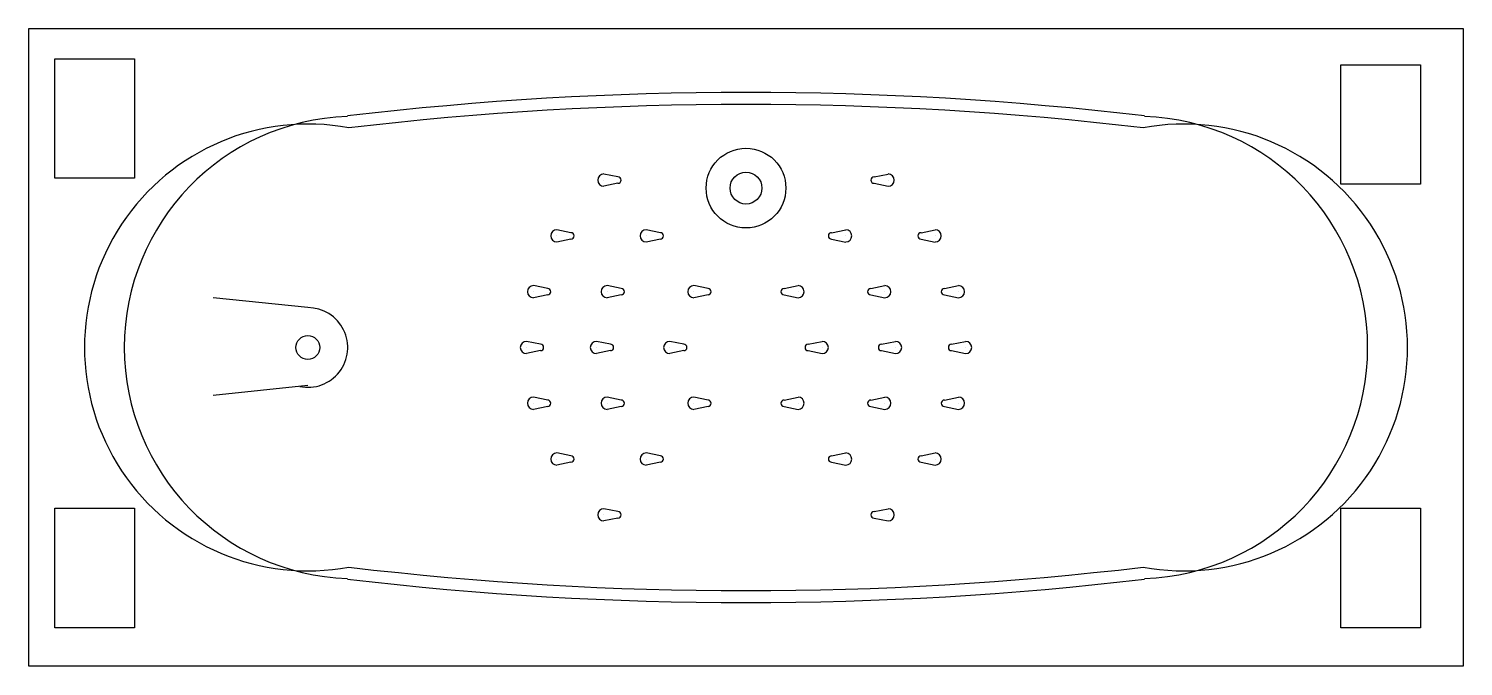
# Model space of a CAD drawing. Header units: millimetres. Extents: x 678.9 to 680.7, y 770.98 to 771.78.
import ezdxf

# ---------------------------------------------------------------- set-up
doc = ezdxf.new("R2010")
doc.units = ezdxf.units.MM
doc.linetypes.add('ACAD_ISO02W100', pattern=[15, 12, -3])
doc.layers.add('Acqualife', color=3, linetype='Continuous')

msp = doc.modelspace()

# ---------------------------------------------------------------- linework, layer by layer
at = {"layer": 'Acqualife'}
for p, q in [((678.8962, 771.7786), (680.6962, 771.7786)), ((678.8962, 770.9786), (678.8962, 771.7786)), ((680.6962, 771.7786), (680.6962, 770.9786)), ((680.6962, 770.9786), (678.8962, 770.9786))]:
    msp.add_line(p, q, dxfattribs=at)
at = {"layer": 'Acqualife', "linetype": 'ACAD_ISO02W100'}
for p, q in [((678.929, 771.7409), (679.029, 771.7409)), ((678.929, 771.5909), (678.929, 771.7409)), ((679.029, 771.7409), (679.029, 771.5909)), ((680.5424, 771.5833), (680.5424, 771.7333)), ((680.5424, 771.7333), (680.6424, 771.7333)), ((680.6424, 771.7333), (680.6424, 771.5833)), ((679.029, 771.5909), (678.929, 771.5909)), ((680.6424, 771.5833), (680.5424, 771.5833)), ((678.929, 771.1769), (679.029, 771.1769)), ((678.929, 771.0269), (678.929, 771.1769)), ((679.029, 771.1769), (679.029, 771.0269)), ((680.5424, 771.1769), (680.6424, 771.1769)), ((680.5424, 771.0269), (680.5424, 771.1769)), ((680.6424, 771.1769), (680.6424, 771.0269)), ((679.029, 771.0269), (678.929, 771.0269)), ((680.6424, 771.0269), (680.5424, 771.0269))]:
    msp.add_line(p, q, dxfattribs=at)
at = {"layer": 'Acqualife', "color": 1}
for p, q in [((679.6355, 771.5926), (679.6178, 771.5962)), ((679.6178, 771.5886), (679.6178, 771.5886)), ((679.957, 771.5926), (679.9746, 771.5962)), ((679.9746, 771.5886), (679.9746, 771.5886)), ((679.6355, 771.5846), (679.6178, 771.5809)), ((679.957, 771.5846), (679.9746, 771.5809)), ((679.5765, 771.5226), (679.5589, 771.5262)), ((679.5589, 771.5186), (679.5589, 771.5186)), ((679.6888, 771.5226), (679.6711, 771.5262)), ((679.6711, 771.5186), (679.6711, 771.5186)), ((679.9036, 771.5226), (679.9213, 771.5262)), ((679.9213, 771.5186), (679.9213, 771.5186)), ((680.0159, 771.5226), (680.0335, 771.5262)), ((680.0335, 771.5186), (680.0335, 771.5186)), ((679.5765, 771.5146), (679.5589, 771.5109)), ((679.6888, 771.5146), (679.6711, 771.5109)), ((679.9036, 771.5146), (679.9213, 771.5109)), ((680.0159, 771.5146), (680.0335, 771.5109)), ((679.5474, 771.4526), (679.5297, 771.4562)), ((679.5297, 771.4486), (679.5297, 771.4486)), ((679.5474, 771.4446), (679.5297, 771.4409)), ((679.6397, 771.4526), (679.622, 771.4562)), ((679.622, 771.4486), (679.622, 771.4486)), ((679.6397, 771.4446), (679.622, 771.4409)), ((679.7486, 771.4526), (679.7309, 771.4562)), ((679.7309, 771.4486), (679.7309, 771.4486)), ((679.7486, 771.4446), (679.7309, 771.4409)), ((679.8439, 771.4526), (679.8615, 771.4562)), ((679.8439, 771.4446), (679.8615, 771.4409)), ((679.8615, 771.4486), (679.8615, 771.4486)), ((679.9528, 771.4526), (679.9704, 771.4562)), ((679.9528, 771.4446), (679.9704, 771.4409)), ((679.9704, 771.4486), (679.9704, 771.4486)), ((680.0451, 771.4526), (680.0627, 771.4562)), ((680.0451, 771.4446), (680.0627, 771.4409)), ((680.0627, 771.4486), (680.0627, 771.4486)), ((679.5383, 771.3826), (679.5207, 771.3862)), ((679.5207, 771.3786), (679.5207, 771.3786)), ((679.5383, 771.3746), (679.5207, 771.3709)), ((679.6261, 771.3826), (679.6085, 771.3862)), ((679.6085, 771.3786), (679.6085, 771.3786)), ((679.6261, 771.3746), (679.6085, 771.3709)), ((679.7181, 771.3826), (679.7005, 771.3862)), ((679.7005, 771.3786), (679.7005, 771.3786)), ((679.7181, 771.3746), (679.7005, 771.3709)), ((679.8743, 771.3826), (679.8919, 771.3862)), ((679.8743, 771.3746), (679.8919, 771.3709)), ((679.8919, 771.3786), (679.8919, 771.3786)), ((679.9663, 771.3826), (679.9839, 771.3862)), ((679.9663, 771.3746), (679.9839, 771.3709)), ((679.9839, 771.3786), (679.9839, 771.3786)), ((680.0541, 771.3826), (680.0718, 771.3862)), ((680.0541, 771.3746), (680.0718, 771.3709)), ((680.0718, 771.3786), (680.0718, 771.3786)), ((679.5474, 771.3126), (679.5297, 771.3162)), ((679.5297, 771.3086), (679.5297, 771.3086)), ((679.5474, 771.3046), (679.5297, 771.3009)), ((679.6397, 771.3126), (679.622, 771.3162)), ((679.622, 771.3086), (679.622, 771.3086)), ((679.6397, 771.3046), (679.622, 771.3009)), ((679.7486, 771.3126), (679.7309, 771.3162)), ((679.7309, 771.3086), (679.7309, 771.3086)), ((679.7486, 771.3046), (679.7309, 771.3009)), ((679.8439, 771.3126), (679.8615, 771.3162)), ((679.8439, 771.3046), (679.8615, 771.3009)), ((679.8615, 771.3086), (679.8615, 771.3086)), ((679.9528, 771.3126), (679.9704, 771.3162)), ((679.9528, 771.3046), (679.9704, 771.3009)), ((679.9704, 771.3086), (679.9704, 771.3086)), ((680.0451, 771.3126), (680.0627, 771.3162)), ((680.0451, 771.3046), (680.0627, 771.3009)), ((680.0627, 771.3086), (680.0627, 771.3086)), ((679.5765, 771.2426), (679.5589, 771.2462)), ((679.6888, 771.2426), (679.6711, 771.2462)), ((679.9036, 771.2426), (679.9213, 771.2462)), ((680.0159, 771.2426), (680.0335, 771.2462)), ((679.5589, 771.2386), (679.5589, 771.2386)), ((679.5765, 771.2346), (679.5589, 771.2309)), ((679.6711, 771.2386), (679.6711, 771.2386)), ((679.6888, 771.2346), (679.6711, 771.2309)), ((679.9036, 771.2346), (679.9213, 771.2309)), ((679.9213, 771.2386), (679.9213, 771.2386)), ((680.0159, 771.2346), (680.0335, 771.2309)), ((680.0335, 771.2386), (680.0335, 771.2386)), ((679.6355, 771.1726), (679.6178, 771.1762)), ((679.957, 771.1726), (679.9746, 771.1762)), ((679.6178, 771.1686), (679.6178, 771.1686)), ((679.6355, 771.1646), (679.6178, 771.1609)), ((679.957, 771.1646), (679.9746, 771.1609)), ((679.9746, 771.1686), (679.9746, 771.1686))]:
    msp.add_line(p, q, dxfattribs=at)
at = {"layer": 'Acqualife', "color": 2, "linetype": 'ACAD_ISO02W100'}
for p, q in [((679.2465, 771.4286), (679.1277, 771.4408)), ((679.2465, 771.3307), (679.1277, 771.3184))]:
    msp.add_line(p, q, dxfattribs=at)
at = {"layer": 'Acqualife', "color": 1}
for radius in [0.05, 0.02]:
    msp.add_circle((679.7962, 771.5786), radius, dxfattribs=at)
at = {"layer": 'Acqualife', "color": 2}
msp.add_circle((679.2465, 771.3786), 0.015, dxfattribs=at)
for centre, radius, start, end in [((679.7962, 767.454), 4.2446, 83.235, 96.765), ((679.7962, 767.454), 4.2296, 83.235, 96.765), ((679.3062, 771.3786), 0.29, 91.9761, 268.0239), ((680.2862, 771.3786), 0.29, 271.9761, 88.0239), ((679.2465, 771.3786), 0.2803, 79.4199, 280.5801), ((680.3459, 771.3786), 0.2803, 259.4199, 100.5801), ((679.2465, 771.3786), 0.05, 258.2391, 90), ((679.7962, 775.3031), 4.2296, 263.235, 276.765), ((679.7962, 775.3031), 4.2446, 263.235, 276.765)]:
    msp.add_arc(centre, radius, start, end, dxfattribs=at)
at = {"layer": 'Acqualife', "color": 1}
for centre, radius, start, end in [((679.6178, 771.5886), 0.00765, 90, 270), ((679.6355, 771.5886), 0.004, 270, 90), ((679.957, 771.5886), 0.004, 90, 270), ((679.9746, 771.5886), 0.00765, 270, 90), ((679.5589, 771.5186), 0.00765, 90, 270), ((679.5765, 771.5186), 0.004, 270, 90), ((679.6711, 771.5186), 0.00765, 90, 270), ((679.6888, 771.5186), 0.004, 270, 90), ((679.9036, 771.5186), 0.004, 90, 270), ((679.9213, 771.5186), 0.00765, 270, 90), ((680.0159, 771.5186), 0.004, 90, 270), ((680.0335, 771.5186), 0.00765, 270, 90), ((679.5297, 771.4486), 0.00765, 90, 270), ((679.5474, 771.4486), 0.004, 270, 90), ((679.622, 771.4486), 0.00765, 90, 270), ((679.6397, 771.4486), 0.004, 270, 90), ((679.7309, 771.4486), 0.00765, 90, 270), ((679.7486, 771.4486), 0.004, 270, 90), ((679.8439, 771.4486), 0.004, 90, 270), ((679.8615, 771.4486), 0.00765, 270, 90), ((679.9528, 771.4486), 0.004, 90, 270), ((679.9704, 771.4486), 0.00765, 270, 90), ((680.0451, 771.4486), 0.004, 90, 270), ((680.0627, 771.4486), 0.00765, 270, 90), ((679.5207, 771.3786), 0.00765, 90, 270), ((679.5383, 771.3786), 0.004, 270, 90), ((679.6085, 771.3786), 0.00765, 90, 270), ((679.6261, 771.3786), 0.004, 270, 90), ((679.7005, 771.3786), 0.00765, 90, 270), ((679.7181, 771.3786), 0.004, 270, 90), ((679.8743, 771.3786), 0.004, 90, 270), ((679.8919, 771.3786), 0.00765, 270, 90), ((679.9663, 771.3786), 0.004, 90, 270), ((679.9839, 771.3786), 0.00765, 270, 90), ((680.0541, 771.3786), 0.004, 90, 270), ((680.0718, 771.3786), 0.00765, 270, 90), ((679.5297, 771.3086), 0.00765, 90, 270), ((679.5474, 771.3086), 0.004, 270, 90), ((679.622, 771.3086), 0.00765, 90, 270), ((679.6397, 771.3086), 0.004, 270, 90), ((679.7309, 771.3086), 0.00765, 90, 270), ((679.7486, 771.3086), 0.004, 270, 90), ((679.8439, 771.3086), 0.004, 90, 270), ((679.8615, 771.3086), 0.00765, 270, 90), ((679.9528, 771.3086), 0.004, 90, 270), ((679.9704, 771.3086), 0.00765, 270, 90), ((680.0451, 771.3086), 0.004, 90, 270), ((680.0627, 771.3086), 0.00765, 270, 90), ((679.5589, 771.2386), 0.00765, 90, 270), ((679.6711, 771.2386), 0.00765, 90, 270), ((679.9213, 771.2386), 0.00765, 270, 90), ((680.0335, 771.2386), 0.00765, 270, 90), ((679.5765, 771.2386), 0.004, 270, 90), ((679.6888, 771.2386), 0.004, 270, 90), ((679.9036, 771.2386), 0.004, 90, 270), ((680.0159, 771.2386), 0.004, 90, 270), ((679.6178, 771.1686), 0.00765, 90, 270), ((679.9746, 771.1686), 0.00765, 270, 90), ((679.6355, 771.1686), 0.004, 270, 90), ((679.957, 771.1686), 0.004, 90, 270)]:
    msp.add_arc(centre, radius, start, end, dxfattribs=at)

doc.saveas('drawing.dxf')
